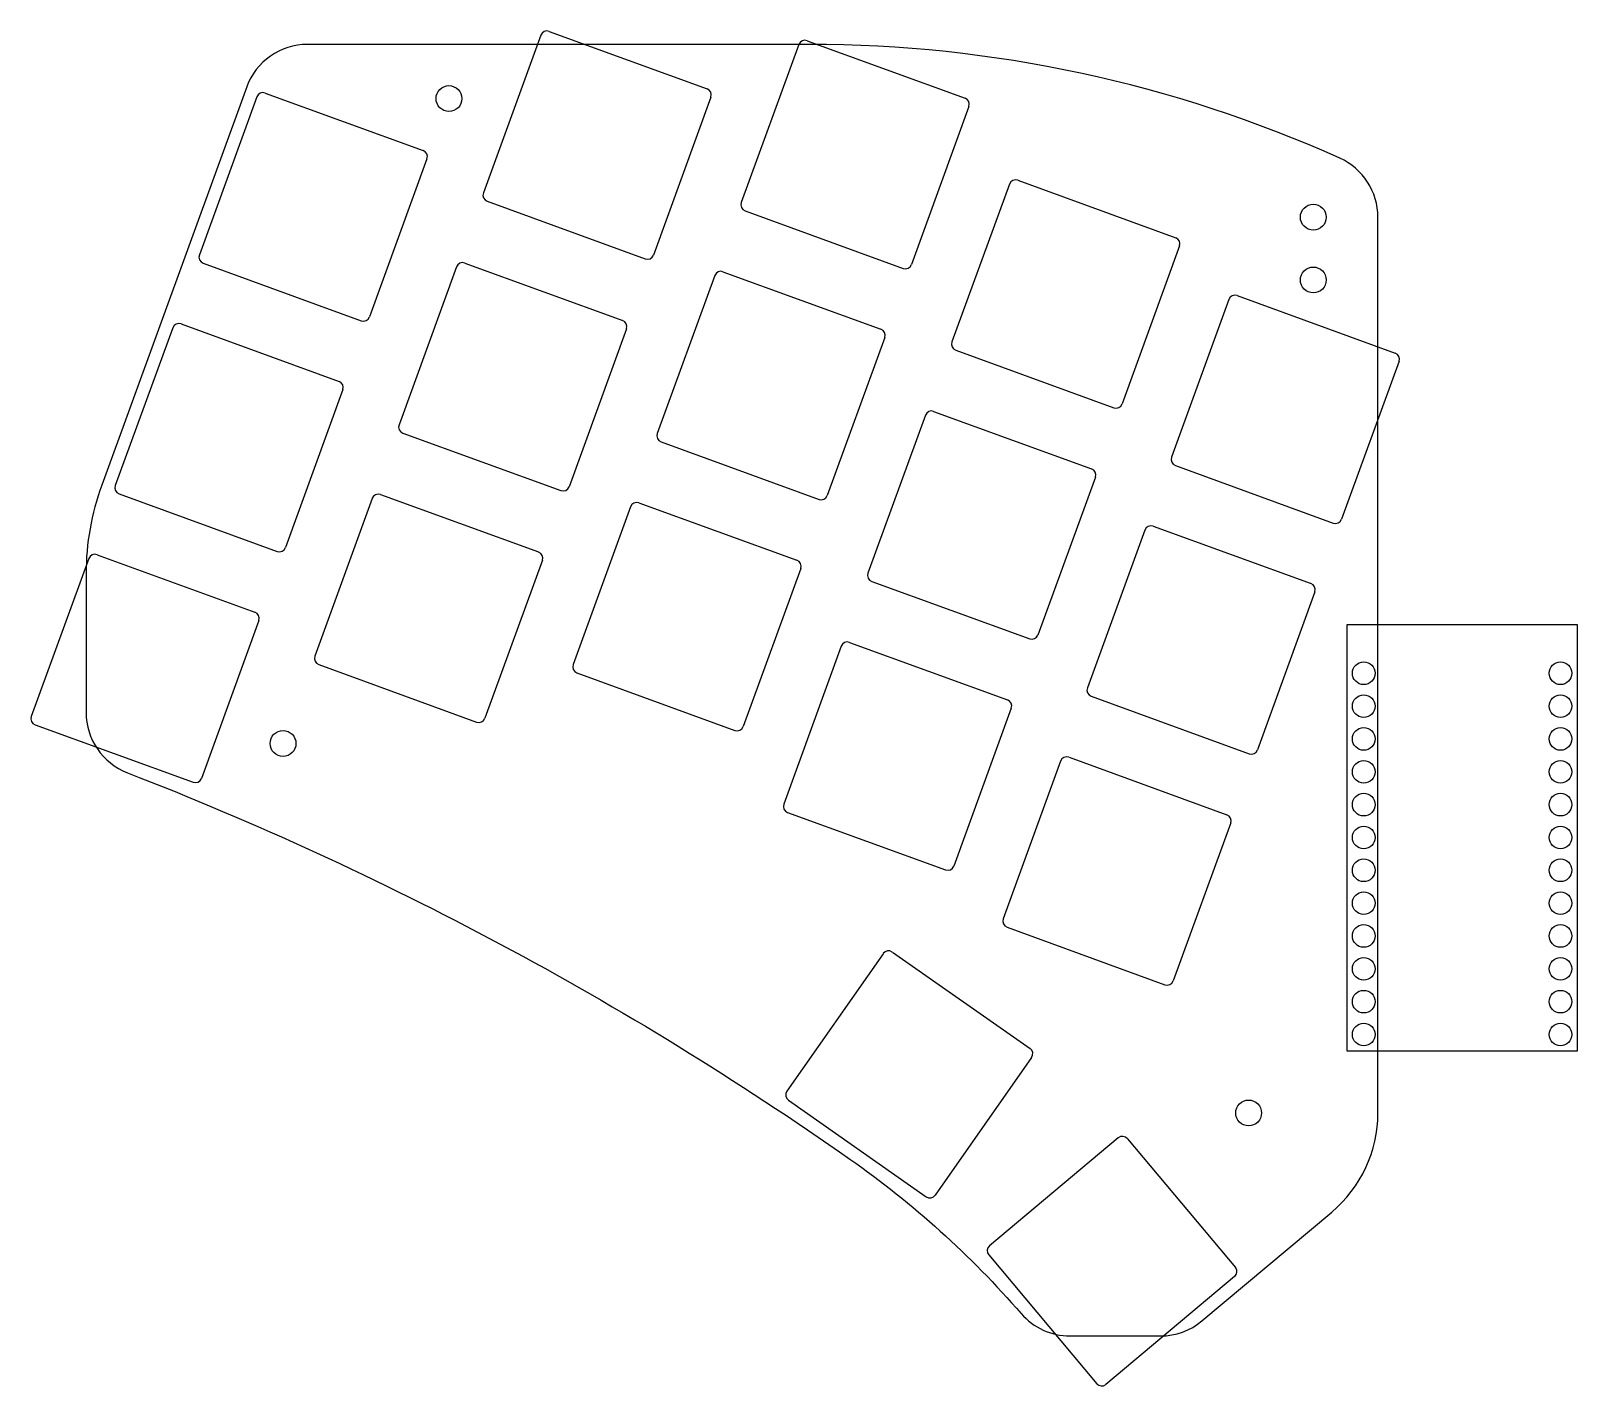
# Model space of a CAD drawing. Header units: millimetres. Extents: x -111 to 9, y -38 to 66.
import ezdxf

# ---------------------------------------------------------------- set-up
doc = ezdxf.new("R2010")
doc.units = ezdxf.units.MM
doc.layers.get('0').update_dxf_attribs({"linetype": 'CONTINUOUS'})

msp = doc.modelspace()

# ---------------------------------------------------------------- linework, layer by layer
for p, q in [((-71.25, 66.08), (-75.69, 53.87)), ((-70.61, 66.37), (-58.39, 61.93)), ((-51.29, 65.35), (-55.74, 53.14)), ((-50.65, 65.65), (-38.44, 61.2)), ((-93.21, 61.3), (-97.65, 49.09)), ((-92.57, 61.6), (-80.35, 57.15)), ((-58.09, 61.29), (-62.54, 49.07)), ((-38.14, 60.56), (-42.58, 48.34)), ((-80.05, 56.51), (-84.5, 44.29)), ((-35.01, 54.55), (-39.45, 42.35)), ((-34.37, 54.85), (-22.15, 50.41)), ((-75.39, 53.23), (-63.18, 48.77)), ((-55.44, 52.5), (-43.23, 48.04)), ((-21.85, 49.77), (-26.3, 37.55)), ((-97.35, 48.45), (-85.14, 43.99)), ((-77.77, 48.15), (-82.21, 35.94)), ((-77.13, 48.45), (-64.91, 44)), ((-57.8, 47.48), (-62.24, 35.27)), ((-57.16, 47.77), (-44.94, 43.33)), ((-18.03, 45.64), (-22.47, 33.43)), ((-17.39, 45.94), (-5.17, 41.49)), ((-99.7, 43.44), (-104.15, 31.24)), ((-99.06, 43.74), (-86.85, 39.3)), ((-64.62, 43.36), (-69.06, 31.15)), ((-44.64, 42.69), (-49.09, 30.47)), ((-39.15, 41.71), (-26.94, 37.25)), ((-4.87, 40.85), (-9.32, 28.64)), ((-86.55, 38.66), (-91, 26.44)), ((-41.51, 36.68), (-45.95, 24.47)), ((-40.87, 36.98), (-28.65, 32.53)), ((-81.92, 35.3), (-69.7, 30.85)), ((-61.94, 34.63), (-49.73, 30.17)), ((-22.17, 32.79), (-9.96, 28.34)), ((-28.35, 31.89), (-32.8, 19.68)), ((-103.85, 30.6), (-91.64, 26.14)), ((-84.28, 30.25), (-88.72, 18.04)), ((-83.64, 30.55), (-71.42, 26.1)), ((-63.66, 29.9), (-51.45, 25.46)), ((-64.3, 29.6), (-68.75, 17.4)), ((-24.54, 27.8), (-28.98, 15.6)), ((-23.9, 28.1), (-11.68, 23.66)), ((-106.2, 25.59), (-110.65, 13.38)), ((-105.56, 25.89), (-93.35, 21.44)), ((-71.12, 25.46), (-75.57, 13.24)), ((-51.15, 24.82), (-55.59, 12.6)), ((-45.65, 23.83), (-33.44, 19.38)), ((-11.39, 23.01), (-15.83, 10.8)), ((-93.05, 20.8), (-97.49, 8.59)), ((-48.01, 18.81), (-52.46, 6.6)), ((-47.37, 19.11), (-35.16, 14.66)), ((-88.42, 17.4), (-76.21, 12.95)), ((-68.45, 16.76), (-56.23, 12.3)), ((-28.69, 14.95), (-16.47, 10.5)), ((-34.86, 14.02), (-39.3, 1.81)), ((-110.35, 12.74), (-98.13, 8.29)), ((-31.05, 9.93), (-35.49, -2.28)), ((-30.4, 10.23), (-18.19, 5.78)), ((-52.16, 5.96), (-39.94, 1.51)), ((-17.89, 5.14), (-22.34, -7.07)), ((-35.19, -2.92), (-22.98, -7.37)), ((-44.76, -4.97), (-52.21, -15.61)), ((-44.06, -4.84), (-33.41, -12.3)), ((-33.29, -13), (-40.74, -23.65)), ((-52.08, -16.31), (-41.44, -23.77)), ((-26.59, -19.22), (-36.54, -27.57)), ((-25.88, -19.28), (-17.53, -29.24)), ((-36.6, -28.27), (-28.25, -38.24)), ((-17.59, -29.94), (-27.55, -38.3))]:
    msp.add_line(p, q)
msp.add_lwpolyline([(-30.32, -34.54), (-23.33, -34.54, 0.176327), (-20.12, -33.37), (-10.08, -24.95, 0.221695), (-6.51, -17.29), (-6.51, 47.14), (-6.51, 52, 0.295212), (-9.46, 56.56, 0.106035), (-50.47, 65.36), (-89.29, 65.36, 0.315299), (-93.99, 62.07), (-105.2, 31.26, 0.087489), (-106.41, 24.42), (-106.41, 13.69, 0.309421), (-103.22, 9.03, -0.060341), (-47.34, -20.86, -0.06165), (-34.1, -32.81, 0.217811)], format="xyb", close=True)
msp.add_lwpolyline([(-8.89, -12.5), (-8.89, 20.5), (8.89, 20.5), (8.89, -12.5)], close=True)
for centre, radius in [((-78.35, 61.17), 1), ((-11.51, 52), 1), ((-11.51, 47.14), 1), ((-7.61, 16.72), 0.875), ((7.61, 16.72), 0.875), ((-7.61, 14.18), 0.875), ((7.61, 14.18), 0.875), ((-91.18, 11.29), 1), ((-7.61, 11.64), 0.875), ((7.61, 11.64), 0.875), ((-7.61, 9.1), 0.875), ((7.61, 9.1), 0.875), ((-7.61, 6.56), 0.875), ((7.61, 6.56), 0.875), ((-7.61, 4.02), 0.875), ((7.61, 4.02), 0.875), ((-7.61, 1.48), 0.875), ((7.61, 1.48), 0.875), ((-7.61, -1.06), 0.875), ((7.61, -1.06), 0.875), ((-7.61, -3.6), 0.875), ((7.61, -3.6), 0.875), ((-7.61, -6.14), 0.875), ((7.61, -6.14), 0.875), ((-7.61, -8.68), 0.875), ((7.61, -8.68), 0.875), ((-7.61, -11.22), 0.875), ((7.61, -11.22), 0.875), ((-16.51, -17.29), 1)]:
    msp.add_circle(centre, radius)
for centre, start, end in [((-70.78, 65.9), 70.0001, 160), ((-50.82, 65.18), 70.0001, 160), ((-92.74, 61.13), 70.0001, 160), ((-58.56, 61.46), -19.9999, 69.9999), ((-38.61, 60.73), -19.9999, 69.9999), ((-80.52, 56.68), -19.9999, 69.9999), ((-75.22, 53.7), 160, 249.9999), ((-34.54, 54.38), 70.0001, 160), ((-55.27, 52.97), 160, 249.9999), ((-22.32, 49.94), -19.9999, 69.9999), ((-97.18, 48.92), 160, 249.9999), ((-63.01, 49.24), 250.0001, 339.9999), ((-77.3, 47.98), 70.0001, 160), ((-43.05, 48.51), 250.0001, 339.9999), ((-57.33, 47.31), 70.0001, 160), ((-17.56, 45.47), 70.0001, 160), ((-84.97, 44.46), 250.0001, 339.9999), ((-99.23, 43.27), 70.0001, 160), ((-65.09, 43.53), -19.9999, 69.9999), ((-45.11, 42.86), -19.9999, 69.9999), ((-38.98, 42.18), 160, 249.9999), ((-5.34, 41.02), -19.9999, 69.9999), ((-87.02, 38.83), -19.9999, 69.9999), ((-26.77, 37.72), 250.0001, 339.9999), ((-81.74, 35.77), 160, 249.9999), ((-41.04, 36.51), 70.0001, 160), ((-61.77, 35.1), 160, 249.9999), ((-28.82, 32.06), -19.9999, 69.9999), ((-22, 33.26), 160, 249.9999), ((-103.68, 31.07), 160, 249.9999), ((-69.53, 31.32), 250.0001, 339.9999), ((-83.81, 30.08), 70.0001, 160), ((-63.83, 29.43), 70.0001, 160), ((-49.56, 30.64), 250.0001, 339.9999), ((-24.07, 27.63), 70.0001, 160), ((-9.79, 28.81), 250.0001, 339.9999), ((-91.47, 26.61), 250.0001, 339.9999), ((-105.73, 25.42), 70.0001, 160), ((-71.59, 25.63), -19.9999, 69.9999), ((-51.62, 24.99), -19.9999, 69.9999), ((-45.48, 24.3), 160, 249.9999), ((-11.86, 23.19), -19.9999, 69.9999), ((-93.52, 20.97), -19.9999, 69.9999), ((-47.54, 18.64), 70.0001, 160), ((-33.27, 19.85), 250.0001, 339.9999), ((-88.25, 17.87), 160, 249.9999), ((-68.28, 17.23), 160, 249.9999), ((-28.51, 15.42), 160, 249.9999), ((-35.33, 14.19), -19.9999, 69.9999), ((-110.18, 13.21), 160, 249.9999), ((-76.04, 13.41), 250.0001, 339.9999), ((-56.06, 12.77), 250.0001, 339.9999), ((-16.3, 10.97), 250.0001, 339.9999), ((-30.58, 9.76), 70.0001, 160), ((-97.96, 8.76), 250.0001, 339.9999), ((-51.99, 6.43), 160, 249.9999), ((-18.36, 5.31), -19.9999, 69.9999), ((-39.77, 1.98), 250.0001, 339.9999), ((-35.02, -2.45), 160, 249.9999), ((-44.35, -5.25), 55.0001, 145), ((-22.81, -6.9), 250.0001, 339.9999), ((-33.7, -12.71), -34.9999, 54.9999), ((-51.8, -15.9), 145, 234.9999), ((-26.27, -19.6), 40.0001, 130), ((-41.15, -23.36), 235.0001, 324.9999), ((-36.22, -27.95), 130, 219.9999), ((-17.91, -29.56), -49.9999, 39.9999), ((-27.87, -37.91), 220.0001, 309.9999)]:
    msp.add_arc(centre, 0.5, start, end)

doc.saveas('drawing.dxf')
